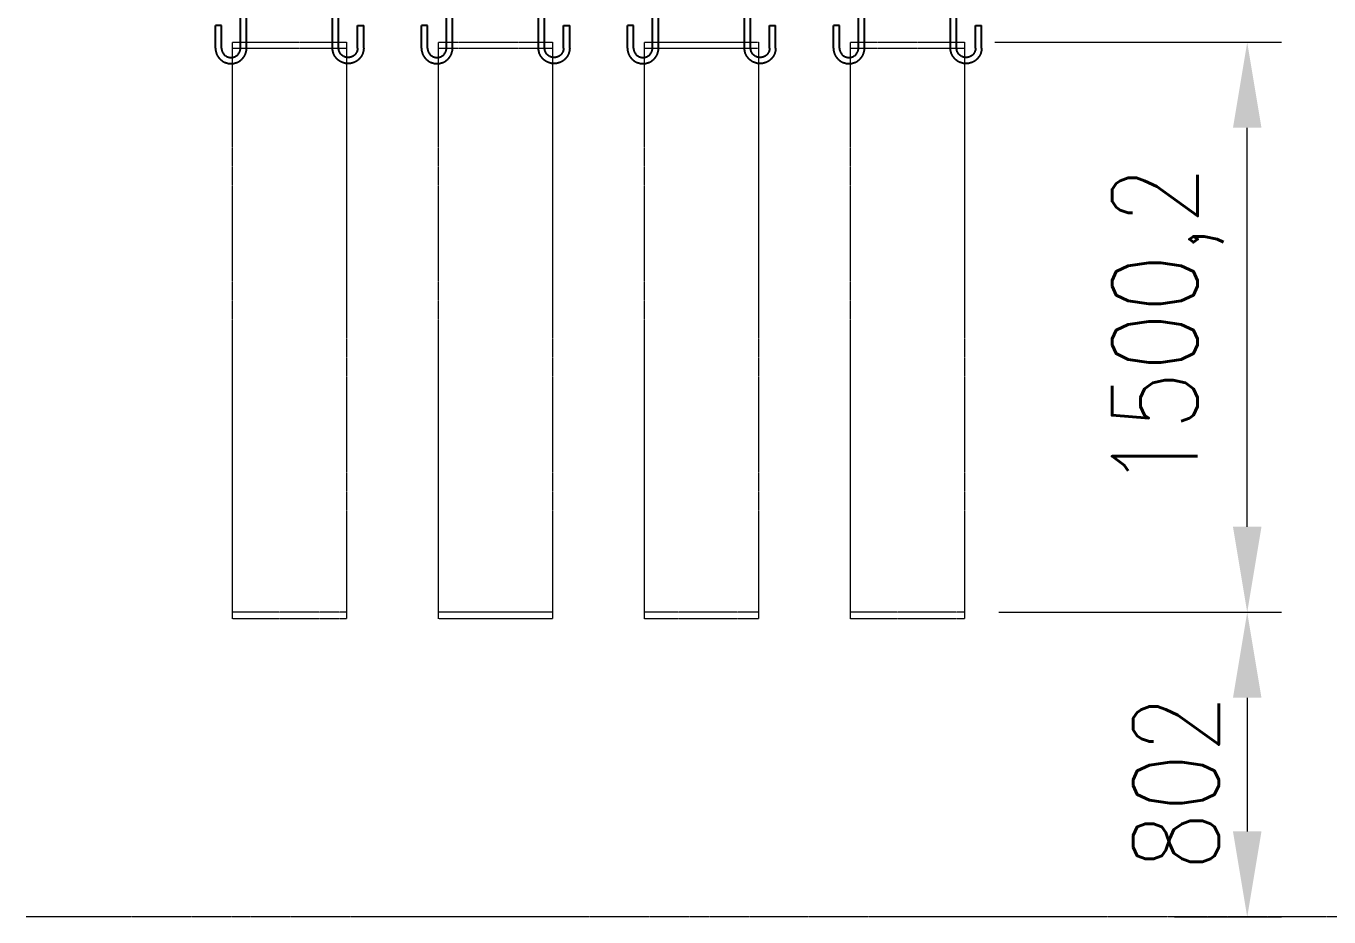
# Model space of a CAD drawing. Header units: inches. Extents: x 702888 to 852715, y 9845 to 271320.
# Drawn here: x 755091 to 758519, y 43205 to 45550 of the extents above; entities that cross this region are included whole.
import ezdxf

# ---------------------------------------------------------------- set-up
doc = ezdxf.new("R2010")
doc.units = ezdxf.units.IN
doc.header["$MEASUREMENT"] = 0
doc.header["$PDMODE"] = 34
for name, pattern in [('CENTER', [2, 1.25, -0.25, 0.25, -0.25]), ('Discontinu', [1, 0.636364, -0.363636]), ('MITTE2', [725.805, 483.87, -80.645, 80.645, -80.645])]:
    doc.linetypes.add(name, pattern=pattern)
doc.layers.get('0').update_dxf_attribs({"lineweight": 5})
doc.layers.get('Defpoints').update_dxf_attribs({"lineweight": 5})
for name, color, linetype, lineweight in [('1', 252, 'Continuous', 9), ('chain', 2, 'Continuous', 5), ('HIDDEN', 252, 'Continuous', 0)]:
    doc.layers.add(name, color=color, linetype=linetype, lineweight=lineweight)
doc.layers.add('ATS-MITTE', color=1, linetype='MITTE2')
doc.layers.add('ATS-UNSICHTBAR', color=1, linetype='Discontinu')
doc.styles.add('s', font='simplex.shx', dxfattribs={"width": 0.8})
doc.dimstyles.new('mahesh', dxfattribs={"dimscale": 150, "dimtxt": 3, "dimasz": 2.5, "dimexe": 1, "dimexo": 1, "dimgap": 1, "dimtad": 1, "dimdec": 1, "dimzin": 12, "dimtxsty": 's', "dimcen": 2.5, "dimclrd": 1, "dimclre": 1, "dimclrt": 1, "dimadec": 0, "dimazin": 3, "dimtfac": 1, "dimtdec": 1, "dimtmove": 0, "dimatfit": 3, "dimfxl": 1.25, "dimlwd": 13, "dimlwe": 13, "dimarcsym": 0})

# ---------------------------------------------------------------- blocks, each defined once
blk = doc.blocks.new('*D274')
at = {"layer": 'chain', "color": 1, "lineweight": 13, "transparency": 16777216}
for p, q in [((757650, 44006.8), (758393.9, 44006.8)), ((758303.9, 43781.8), (758303.9, 43430.1)), ((758112.5, 43205.1), (758393.9, 43205.1))]:
    blk.add_line(p, q, dxfattribs=at)
at = {"layer": 'chain', "color": 1, "transparency": 16777216}
for points in [[(758266.4, 43781.8), (758341.4, 43781.8), (758303.9, 44006.8)], [(758266.4, 43430.1), (758341.4, 43430.1), (758303.9, 43205.1)]]:
    blk.add_solid(points, dxfattribs=at)
at = {"layer": 'Defpoints', "color": 0, "transparency": 16777216}
for p in [(757560, 44006.8, 0), (758022.5, 43205.1, -14447.5), (758303.9, 43205.1)]:
    blk.add_point(p, dxfattribs=at)
at = {"layer": 'chain', "color": 1, "transparency": 16777216, "insert": (758116.4, 43558.4), "char_height": 225, "attachment_point": 5, "rotation": 90, "style": 's'}
blk.add_mtext('802', dxfattribs=at)
blk = doc.blocks.new('*D275')
at = {"layer": 'chain', "color": 1, "lineweight": 13, "transparency": 16777216}
for p, q in [((757639.5, 45507), (758393.9, 45507)), ((758303.9, 44231.8), (758303.9, 45282)), ((757650, 44006.8), (758393.9, 44006.8))]:
    blk.add_line(p, q, dxfattribs=at)
at = {"layer": 'chain', "color": 1, "transparency": 16777216}
for points in [[(758266.4, 45282), (758341.4, 45282), (758303.9, 45507)], [(758266.4, 44231.8), (758341.4, 44231.8), (758303.9, 44006.8)]]:
    blk.add_solid(points, dxfattribs=at)
at = {"layer": 'Defpoints', "color": 0, "transparency": 16777216}
for p in [(757549.5, 45507), (758303.9, 45507), (757560, 44006.8, 0)]:
    blk.add_point(p, dxfattribs=at)
at = {"layer": 'chain', "color": 1, "transparency": 16777216, "insert": (758095, 44756.9), "char_height": 225, "attachment_point": 5, "rotation": 90, "style": 's'}
blk.add_mtext('1500,2', dxfattribs=at)
blk = doc.blocks.new('54T456Y')
for p, q in [((754886.1, 32591.1), (754886.1, 32983.9)), ((754886.1, 32983.9), (754902.1, 32983.9)), ((754902.1, 32591.1), (754902.1, 32983.9)), ((754886.1, 32914.9), (754902.1, 32914.9)), ((754820.1, 32591.1), (754820.1, 32649.9)), ((754836.1, 32649.9), (754820.1, 32649.9)), ((754836.1, 32591.1), (754836.1, 32649.9))]:
    blk.add_line(p, q)
for radius in [41, 25]:
    blk.add_arc((754861.1, 32591.1), radius, 180, 0)
at = {"layer": 'HIDDEN'}
blk.add_line((754886.1, 32967.9), (754902.1, 32967.9), dxfattribs=at)
blk = doc.blocks.new('5u6u57')
for p, q in [((14173.2, -179.1), (14333.2, -179.1)), ((14213.2, -219.1), (14173.2, -179.1)), ((14173.2, -479.1), (14173.2, -179.1)), ((14293.2, -219.1), (14333.2, -179.1)), ((14333.2, -179.1), (14333.2, -479.1)), ((14213.2, -219.1), (14293.2, -219.1)), ((14213.2, -439.1), (14213.2, -219.1)), ((14293.2, -219.1), (14293.2, -439.1)), ((14213.2, -439.1), (14173.2, -479.1)), ((14293.2, -439.1), (14213.2, -439.1)), ((14293.2, -439.1), (14333.2, -479.1)), ((14333.2, -479.1), (14173.2, -479.1))]:
    blk.add_line(p, q)
at = {"layer": 'HIDDEN'}
for p, q in [((14177.2, -183.1), (14329.2, -183.1)), ((14177.2, -475.1), (14177.2, -183.1)), ((14329.2, -183.1), (14329.2, -475.1)), ((14329.2, -475.1), (14177.2, -475.1))]:
    blk.add_line(p, q, dxfattribs=at)
blk = doc.blocks.new('4564U6U4')
for p, q in [((755235.6, 33221.3, 58711), (755200.6, 33221.3, 58711)), ((755235.6, 33201.5, 58711), (755210.6, 33181.8, 58711))]:
    blk.add_line(p, q)
at = {"elevation": 58711}
blk.add_lwpolyline([(755210.6, 33181.8), (755185.6, 33181.8), (755185.6, 33221.3), (755235.6, 33221.3), (755235.6, 33201.5)], dxfattribs=at)
blk = doc.blocks.new('4343')
for p, q in [((755120.5, 32910.6), (755120.5, 32870.6)), ((755120.5, 32910.6), (755120.5, 32910.6)), ((755124.5, 32906.6), (755124.5, 32878.6)), ((755120.5, 32870.6), (755160.5, 32870.6)), ((755128.5, 32874.6), (755156.5, 32874.6)), ((755160.5, 32870.6), (755160.5, 32870.6))]:
    blk.add_line(p, q)
for centre, start, end in [((755120.5, 32906.6), 0, 90), ((755128.5, 32878.6), 180, 270), ((755156.5, 32870.6), 0, 90)]:
    blk.add_arc(centre, 4, start, end)
blk = doc.blocks.new('45Y6U')
for p, q in [((755009.6, 32932.7, 58711), (755009.6, 32998, 58711)), ((755009.6, 32998, 58711), (755025.6, 32998, 58711)), ((755025.6, 32932.7, 58711), (755025.6, 32998, 58711)), ((754943.6, 32932.7, 58711), (754943.6, 32968.4, 58711)), ((754959.6, 32968.4, 58711), (754943.6, 32968.4, 58711)), ((754959.6, 32932.7, 58711), (754959.6, 32968.4, 58711))]:
    blk.add_line(p, q)
for radius in [41, 25]:
    blk.add_arc((754984.6, 32932.7, 58711), radius, 180, 0)
blk = doc.blocks.new('JJUYKUI')
for p, q in [((754975.6, 33221.3, 58711), (754975.6, 33236.3, 58711)), ((754975.6, 33236.3, 58711), (755235.6, 33236.3, 58711)), ((755010.6, 33221.3, 58711), (754975.6, 33221.3, 58711)), ((755226.6, 33221.3, 58711), (754984.6, 33221.3, 58711)), ((755200.6, 33221.3, 58711), (755010.6, 33221.3, 58711)), ((755045.1, 33221.3, 58711), (755025.1, 33221.3, 58711)), ((755032, 33221.3, 58711), (755027, 33221.3, 58711)), ((755235.6, 33221.3, 58711), (755235.6, 33236.3, 58711))]:
    blk.add_line(p, q)
at = {"layer": 'ATS-MITTE', "ltscale": 2}
for p, q in [((754993.1, 33212.8, 58711), (754993.1, 33244.3, 58711)), ((755218.1, 33212.8, 58711), (755218.1, 33244.3, 58711))]:
    blk.add_line(p, q, dxfattribs=at)
at = {"layer": 'ATS-UNSICHTBAR'}
for p, q in [((754986.6, 33221.3, 58711), (754986.6, 33236.3, 58711)), ((754999.6, 33221.3, 58711), (754999.6, 33236.3, 58711)), ((755211.6, 33221.3, 58711), (755211.6, 33236.3, 58711)), ((755224.6, 33221.3, 58711), (755224.6, 33236.3, 58711))]:
    blk.add_line(p, q, dxfattribs=at)
at = {"xscale": -1}
for name in ['4564U6U4', '45Y6U']:
    blk.add_blockref(name, (1510211.3, 0), dxfattribs=at)
for name, p in [('5u6u57', (740852.5, 33400.4, 58711)), ('4564U6U4', (0, 0)), ('45Y6U', (0, 0)), ('4343', (-94.9, 50.7, 58711))]:
    blk.add_blockref(name, p)
blk = doc.blocks.new('H6U56')
at = {"layer": '1', "linetype": 'CENTER', "ltscale": 0.5, "elevation": 58711}
blk.add_lwpolyline([(755255.6, 31028.8), (754955.6, 31028.8), (754955.6, 32530.8), (755255.6, 32530.8)], close=True, dxfattribs=at)
blk.add_blockref('JJUYKUI', (0, 0))
at = {"layer": 'ATS-MITTE'}
blk.add_blockref('54T456Y', (90.5, -60.3, 58711), dxfattribs=at)
at = {"layer": 'ATS-MITTE', "xscale": -1}
blk.add_blockref('54T456Y', (1510120.8, -60.3, 58711), dxfattribs=at)
blk = doc.blocks.new('456Y56Y5')
at = {"layer": '1', "linetype": 'CENTER', "ltscale": 0.5, "elevation": 0}
blk.add_lwpolyline([(197836.7, 55119.4), (197536.7, 55119.4), (197536.7, 56619.4), (197836.7, 56619.4)], close=True, dxfattribs=at)
blk.add_blockref('H6U56', (-557418.9, 24073.6, -58711))

msp = doc.modelspace()

# ---------------------------------------------------------------- linework, layer by layer
at = {"layer": '1', "linetype": 'CENTER', "ltscale": 0.5}
msp.add_line((767231.573, 43205.132, -14447.486), (755090.688, 43205.132, -14447.486), dxfattribs=at)

# ---------------------------------------------------------------- block references
for p in [(558097.302, -11112.625), (558639.302, -11112.625), (559181.302, -11112.625), (559723.302, -11112.625)]:
    msp.add_blockref('456Y56Y5', p)

# ---------------------------------------------------------------- dimensions: what is measured, and where the dimension line sits
at = {"layer": 'chain', "color": 1}
dim = msp.add_linear_dim(base=(758303.941, 45506.964), p1=(757560.029, 44006.767, 0), p2=(757549.492, 45506.964), angle=90, dimstyle='mahesh', override={"dimtxt": 1.5, "dimasz": 1.5, "dimexe": 0.6, "dimexo": 0.6, "dimgap": 0.5, "dimfxl": 0.35}, dxfattribs=at)
dim.commit()
dim.dimension.update_dxf_attribs({"geometry": '*D275', "text_midpoint": (758095.013, 44756.865)})
dim = msp.add_linear_dim(base=(758303.941, 43205.132), p1=(757560.029, 44006.767, 0), p2=(758022.483, 43205.132, -14447.486), angle=90, dimstyle='mahesh', override={"dimtxt": 1.5, "dimasz": 1.5, "dimexe": 0.6, "dimexo": 0.6, "dimgap": 0.5, "dimdec": 0, "dimfxl": 0.35}, dxfattribs=at)
dim.commit()
dim.dimension.update_dxf_attribs({"geometry": '*D274', "text_midpoint": (758303.941, 43558.373), "dimtype": 160})

doc.saveas('drawing.dxf')
